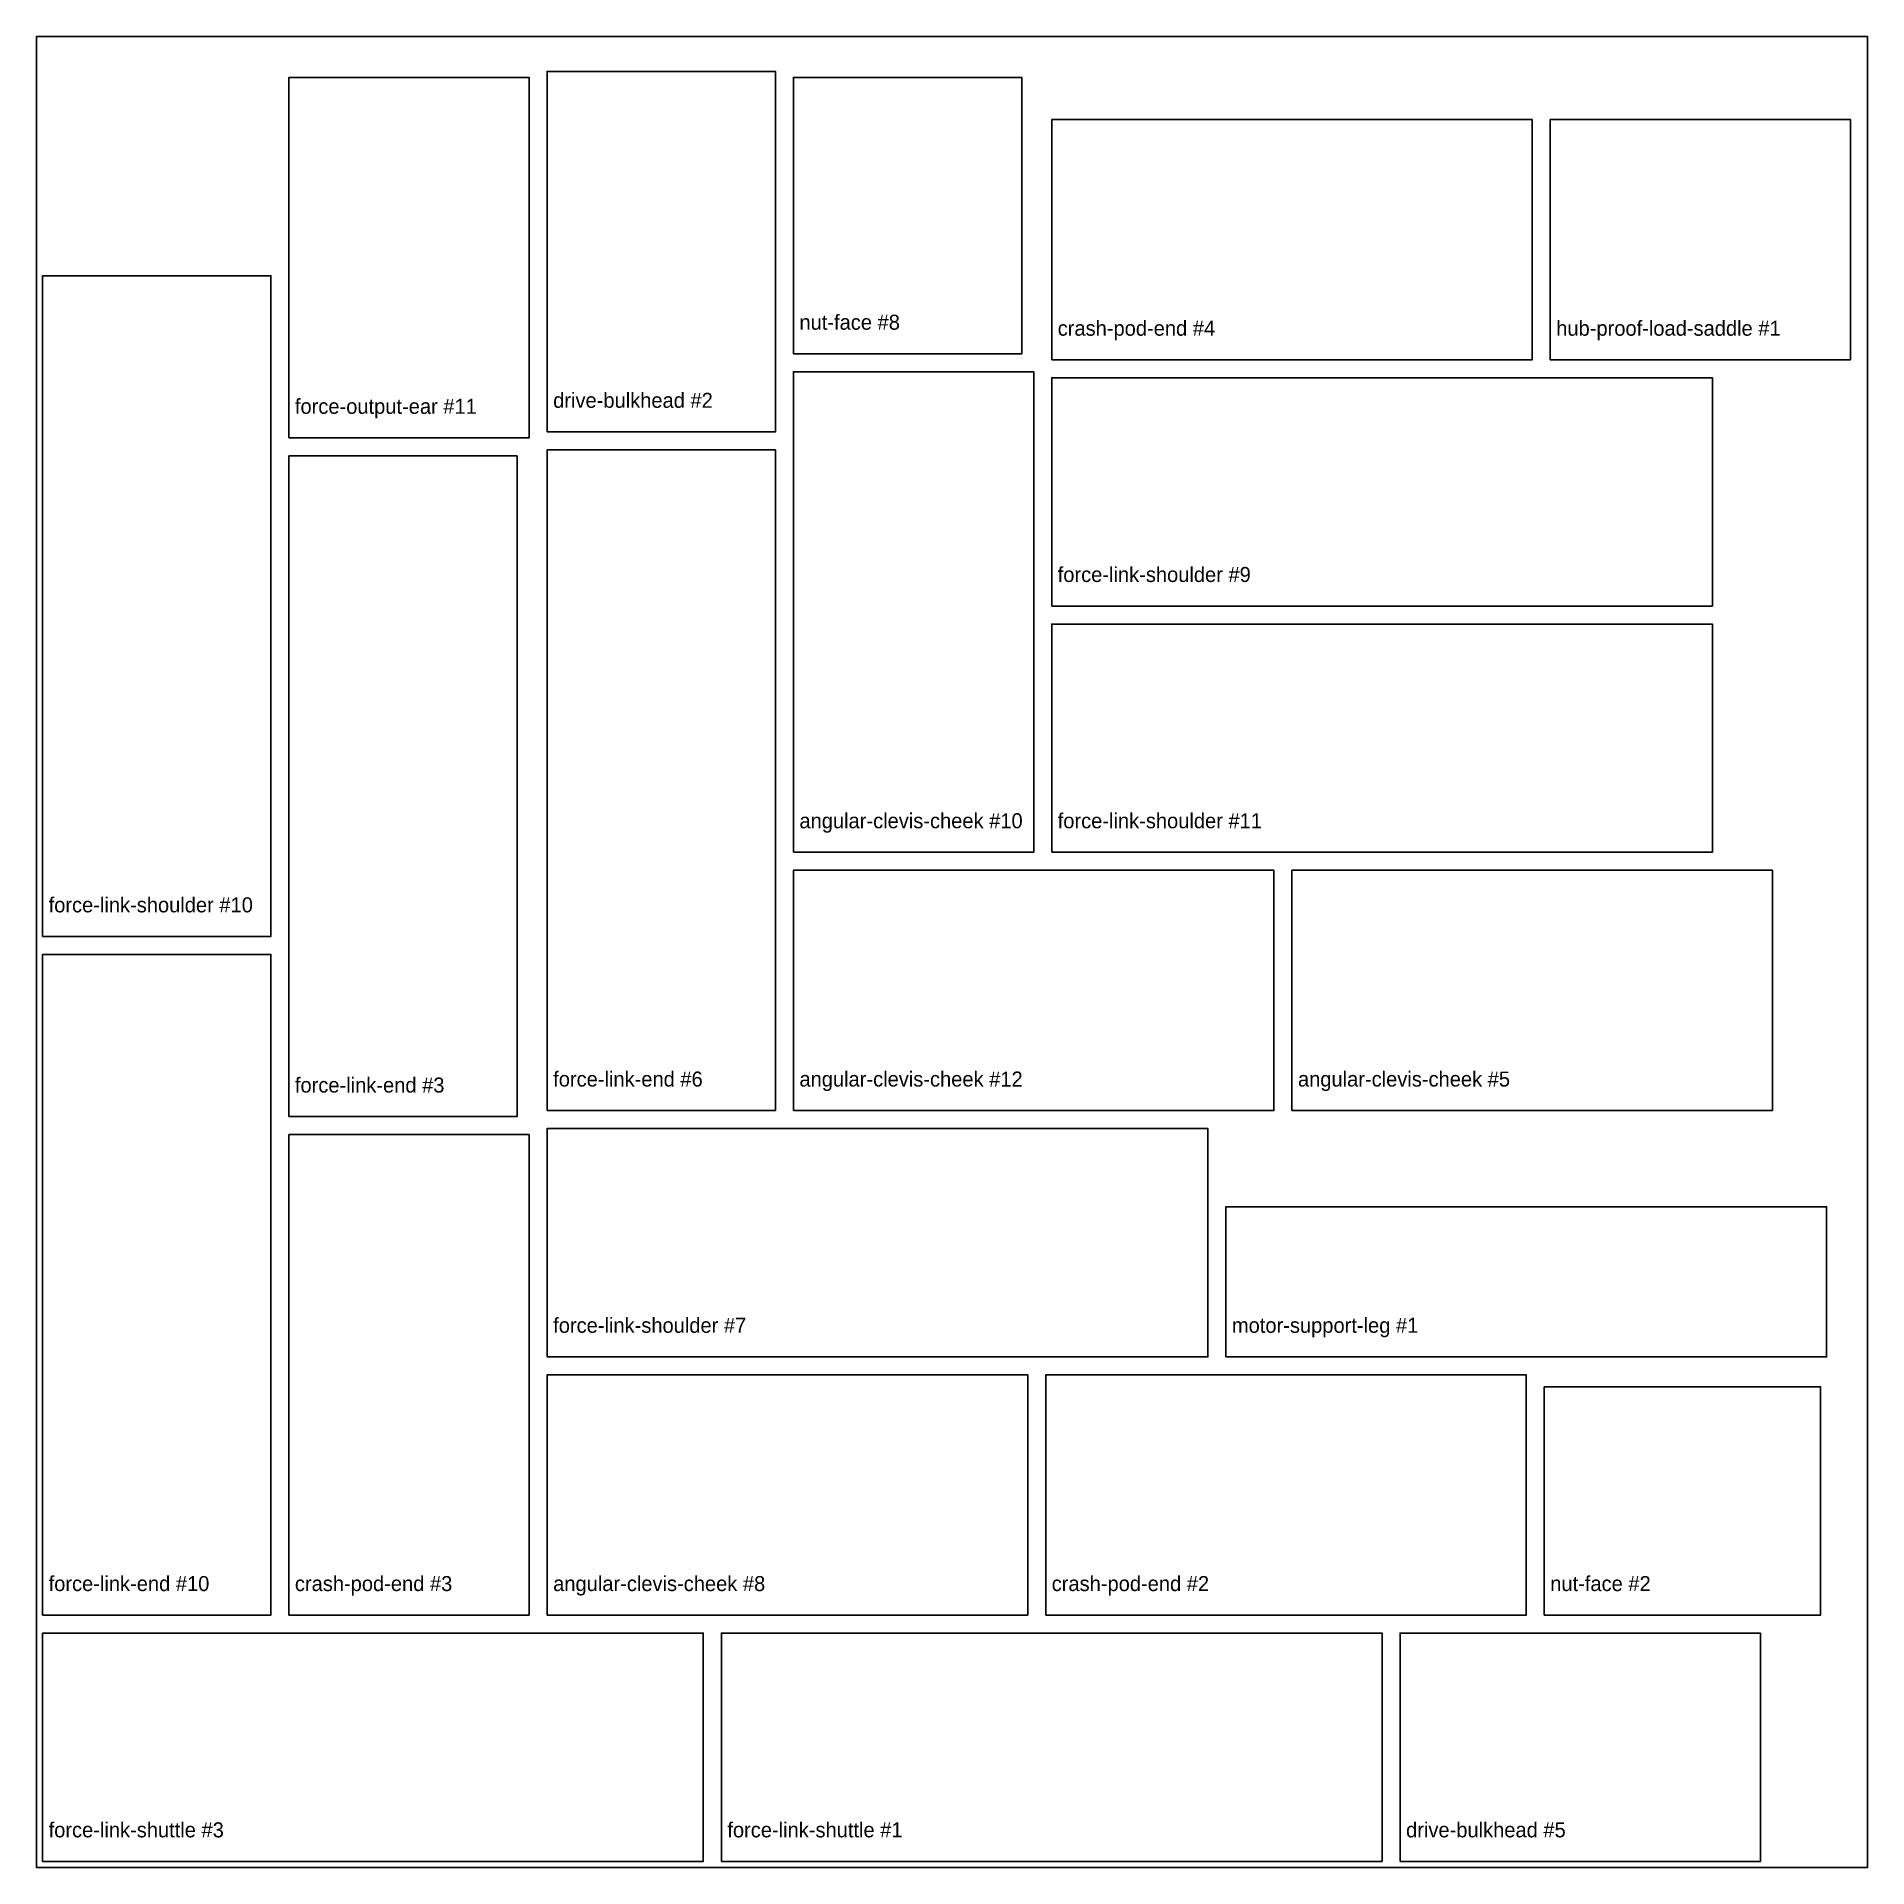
# Model space of a CAD drawing. Header units: millimetres. Extents: x 0 to 305, y 0 to 305.
import ezdxf

# ---------------------------------------------------------------- set-up
doc = ezdxf.new("R2010")
doc.units = ezdxf.units.MM

msp = doc.modelspace()

# ---------------------------------------------------------------- linework, layer by layer
for points in [[(0, 0), (304.8, 0), (304.8, 304.8), (0, 304.8)], [(85, 239), (123, 239), (123, 299), (85, 299)], [(42, 238), (82, 238), (82, 298), (42, 298)], [(126, 252), (164, 252), (164, 298), (126, 298)], [(169, 251), (249, 251), (249, 291), (169, 291)], [(252, 251), (302, 251), (302, 291), (252, 291)], [(1, 155), (39, 155), (39, 265), (1, 265)], [(126, 169), (166, 169), (166, 249), (126, 249)], [(169, 210), (279, 210), (279, 248), (169, 248)], [(42, 125), (80, 125), (80, 235), (42, 235)], [(85, 126), (123, 126), (123, 236), (85, 236)], [(169, 169), (279, 169), (279, 207), (169, 207)], [(126, 126), (206, 126), (206, 166), (126, 166)], [(209, 126), (289, 126), (289, 166), (209, 166)], [(1, 42), (39, 42), (39, 152), (1, 152)], [(42, 42), (82, 42), (82, 122), (42, 122)], [(85, 85), (195, 85), (195, 123), (85, 123)], [(198, 85), (298, 85), (298, 110), (198, 110)], [(85, 42), (165, 42), (165, 82), (85, 82)], [(168, 42), (248, 42), (248, 82), (168, 82)], [(251, 42), (297, 42), (297, 80), (251, 80)], [(1, 1), (111, 1), (111, 39), (1, 39)], [(114, 1), (224, 1), (224, 39), (114, 39)], [(227, 1), (287, 1), (287, 39), (227, 39)]]:
    msp.add_lwpolyline(points, close=True)

# ---------------------------------------------------------------- texts
for s, p in [('nut-face #8', (127, 256)), ('crash-pod-end #4', (170, 255)), ('hub-proof-load-saddle #1', (253, 255)), ('force-output-ear #11', (43, 242)), ('drive-bulkhead #2', (86, 243)), ('force-link-shoulder #9', (170, 214)), ('angular-clevis-cheek #10', (127, 173)), ('force-link-shoulder #11', (170, 173)), ('force-link-shoulder #10', (2, 159)), ('force-link-end #3', (43, 129)), ('force-link-end #6', (86, 130)), ('angular-clevis-cheek #12', (127, 130)), ('angular-clevis-cheek #5', (210, 130)), ('force-link-shoulder #7', (86, 89)), ('motor-support-leg #1', (199, 89)), ('force-link-end #10', (2, 46)), ('crash-pod-end #3', (43, 46)), ('angular-clevis-cheek #8', (86, 46)), ('crash-pod-end #2', (169, 46)), ('nut-face #2', (252, 46)), ('force-link-shuttle #3', (2, 5)), ('force-link-shuttle #1', (115, 5)), ('drive-bulkhead #5', (228, 5))]:
    msp.add_text(s, height=2.5).set_placement(p)

doc.saveas('drawing.dxf')
